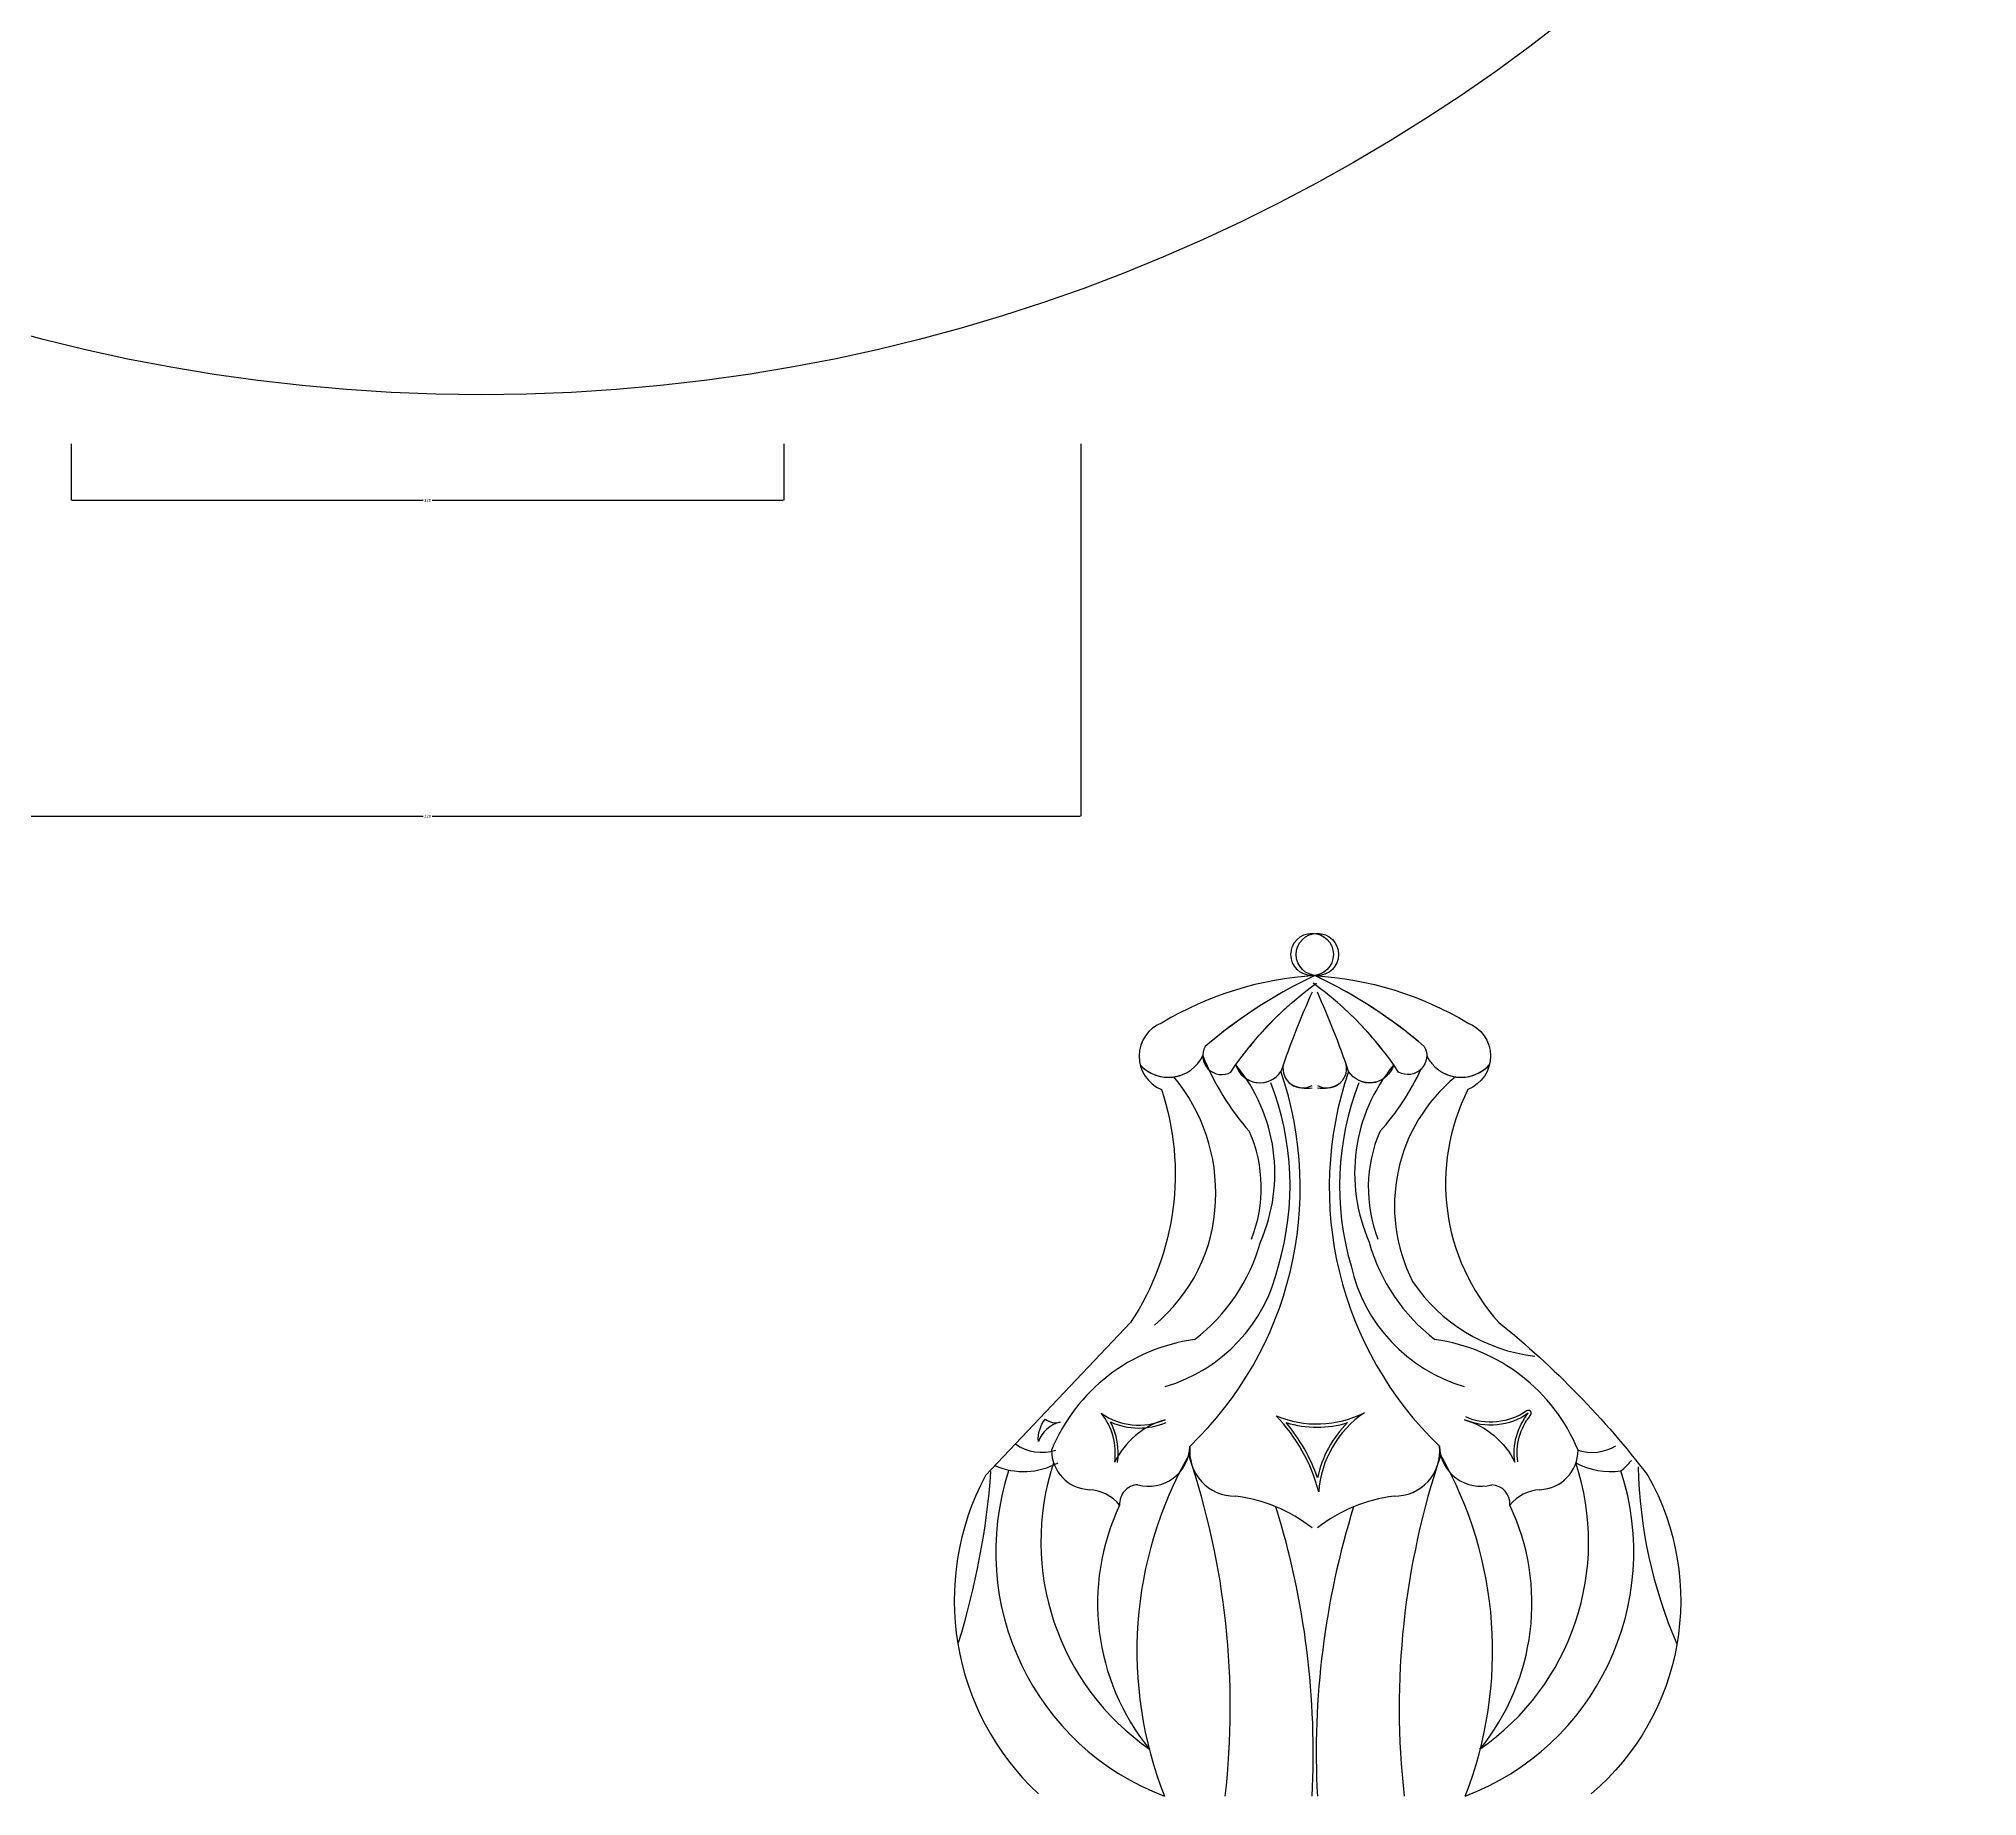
# Model space of a CAD drawing. Header units: metres. Extents: x 0 to 5136, y 0 to 4711.
# Drawn here: x 3900 to 4553, y 2990 to 3582 of the extents above; entities that cross this region are included whole.
import ezdxf

# ---------------------------------------------------------------- set-up
doc = ezdxf.new("R2010")
doc.units = ezdxf.units.M
for name, color, linetype in [('3', 3, 'Continuous'), ('4', 4, 'Continuous'), ('7', 7, 'Continuous'), ('DIM', 3, 'Continuous')]:
    doc.layers.add(name, color=color, linetype=linetype)
doc.dimstyles.get("Standard").update_dxf_attribs({"dimtxt": 2.5, "dimasz": 2.5, "dimexe": 1.25, "dimexo": 0.625, "dimtad": 1, "dimcen": 2.5, "dimazin": 3, "dimtfac": 1, "dimtmove": 0, "dimatfit": 3})

# ---------------------------------------------------------------- blocks, each defined once
blk = doc.blocks.new('*D63')
for p, q in [((3810.97, 3445.53), (3810.97, 3320.11)), ((4250.97, 3445.53), (4250.97, 3320.11)), ((3811.22, 3320.11), (4029.47, 3320.11)), ((4032.47, 3320.11), (4250.72, 3320.11))]:
    blk.add_line(p, q)
at = {"layer": 'Defpoints'}
for p in [(3810.97, 3445.53), (4250.97, 3445.53), (3810.97, 3320.11)]:
    blk.add_point(p, dxfattribs=at)
at = {"layer": 'DIM', "insert": (4030.97, 3320.11), "char_height": 1, "attachment_point": 5}
blk.add_mtext('220', dxfattribs=at)
blk = doc.blocks.new('*D64')
for p, q in [((3910.97, 3445.53), (3910.97, 3426.51)), ((4150.97, 3445.53), (4150.97, 3426.51)), ((3911.22, 3426.51), (4029.47, 3426.51)), ((4032.47, 3426.51), (4150.72, 3426.51))]:
    blk.add_line(p, q)
at = {"layer": 'Defpoints'}
for p in [(3910.97, 3445.53), (4150.97, 3445.53), (3910.97, 3426.51)]:
    blk.add_point(p, dxfattribs=at)
at = {"layer": 'DIM', "insert": (4030.97, 3426.51), "char_height": 1, "attachment_point": 5}
blk.add_mtext('120', dxfattribs=at)

msp = doc.modelspace()

# ---------------------------------------------------------------- linework, layer by layer
at = {"layer": '3'}
for points in [[(4292.86, 3242.59, 0.76), (4301.51, 3233.96, -0.09), (4330.33, 3263.89)], [(4366.64, 3242.59, -0.76), (4358, 3233.96, 0.09), (4329.17, 3263.89)], [(4303.18, 3236.4, 0.64), (4318.37, 3234.2)], [(4356.33, 3236.4, -0.64), (4341.14, 3234.2)], [(4244.01, 3116.08, 0.26), (4236.67, 3109.52, -0.19), (4239.01, 3117.08, 0.24), (4244.01, 3116.08)], [(4263.36, 3102.44, 0.16), (4260.94, 3116.13, 0.21), (4279.72, 3115.97)], [(4398.13, 3102.72, -0.21), (4402.45, 3118.41, 0.87), (4401.1, 3119.86, -0.26), (4380.58, 3117.81)]]:
    msp.add_lwpolyline(points, format="xyb", dxfattribs=at)
msp.add_lwpolyline([(4330.72, 3097.27, 0.09), (4320.15, 3115.9, 0.15), (4340.81, 3115.89, 0.15)], format="xyb", close=True, dxfattribs=at)
for centre, radius, start, end in [((4398.93, 3118.91), 162.93, 115.12, 130.62), ((4260.58, 3118.91), 162.93, 49.38, 64.88), ((4607.04, 3135.93), 304.94, 155.81, 161.2), ((4052.46, 3135.93), 304.94, 18.8, 24.19), ((4280.47, 3245.04), 12.84, 222.28, 334.43), ((4372.92, 3271.67), 87.03, 201.69, 221.59), ((4379.03, 3245.04), 12.84, 205.57, 317.72), ((4235.25, 3193.33), 61.15, 357.18, 39.64), ((4318.37, 3234.2), 0, 351.12, 154.13), ((4325.63, 3235.24), 6.61, 169.88, 299.4), ((4333.87, 3235.24), 6.61, 240.6, 10.12), ((4341.14, 3234.2), 0, 25.87, 188.88), ((4287.42, 3271.39), 86.22, 318.18, 335.04), ((4412.75, 3188.91), 56.14, 129.33, 206.95), ((4225.73, 3195.72), 95.69, 343.6, 21.2), ((4433.78, 3195.72), 95.69, 158.8, 196.4), ((4264.17, 3195.03), 47.56, 338.68, 23.36), ((4395.34, 3195.03), 47.56, 156.64, 201.32), ((4240, 3192.36), 56.36, 309.35, 357.92), ((4263.96, 3180.72), 54.89, 286.32, 347.36), ((4395.54, 3180.72), 54.89, 192.64, 253.68), ((4410.47, 3195.33), 57.42, 213.71, 263.41), ((4322.49, 3075.8), 84.97, 161.76, 235.32), ((4403.28, 3038.97), 133.43, 150.34, 201.49), ((4034.91, 3019.84), 266.39, 353.59, 18.64), ((4624.59, 3019.84), 266.39, 161.36, 186.41), ((4256.22, 3038.97), 133.43, 338.51, 29.66), ((4337.01, 3075.8), 84.97, 304.68, 18.24), ((4597.58, 3104.39), 158.93, 181.2, 203.36), ((3965.28, 3118.04), 256.1, 342.69, 355.84), ((4310.36, 3072.4), 88.04, 161.94, 249.22), ((4349.15, 3072.4), 88.04, 290.78, 18.06), ((4334.2, 3055.03), 77.58, 154.76, 219.27), ((4325.3, 3055.03), 77.58, 320.73, 25.24), ((4049.25, 3004.56), 280, 357.04, 17.24), ((4610.25, 3004.56), 280, 162.76, 182.96)]:
    msp.add_arc(centre, radius, start, end, dxfattribs=at)
at = {"layer": '4'}
for points in [[(4329.75, 3266.43, 0.12), (4278.31, 3250.59, 0.68), (4278.15, 3228.1, -0.23), (4267.73, 3149.63), (4218.87, 3098.1, 0.34), (4236.66, 2990.92), (4236.66, 2990.92)], [(4329.75, 3266.43, -0.12), (4381.2, 3250.59, -0.68), (4381.36, 3228.1, 0.31), (4391.77, 3149.63, -0.06), (4441.92, 3098.1, -0.36), (4422.85, 2990.92), (4422.85, 2990.92)]]:
    msp.add_lwpolyline(points, format="xyb", dxfattribs=at)
for centre in [(4328.87, 3273.57), (4330.63, 3273.57)]:
    msp.add_circle(centre, 7.14, dxfattribs=at)
at = {"layer": '7'}
for points in [[(4262.37, 3102.58, 0.21), (4257.83, 3119.04, 0.26), (4279.32, 3116.89)], [(4279.32, 3116.89, 0.21), (4262.37, 3102.58)], [(4331.08, 3092.59, 0.13), (4316.71, 3118.22, 0.22), (4346.48, 3119.25, 0.23), (4331.08, 3092.59)], [(4397.14, 3102.58, -0.21), (4401.67, 3119.04, -0.26), (4380.18, 3116.89)], [(4380.18, 3116.89, -0.21), (4397.14, 3102.58)]]:
    msp.add_lwpolyline(points, format="xyb", dxfattribs=at)
for centre, radius, start, end in [((4398.93, 3118.91), 162.93, 118.65, 129.69), ((4260.58, 3118.91), 162.93, 50.31, 61.35), ((4398.44, 3169.47), 116.43, 131.48, 141.83), ((4261.06, 3169.47), 116.43, 38.17, 48.52), ((4280.47, 3245.04), 12.84, 222.28, 295.47), ((4204.06, 3195.11), 120.81, 313.84, 18.88), ((4258.97, 3199.86), 57.35, 336.17, 39.58), ((4311.28, 3238.79), 8.44, 231.21, 296.3), ((4455.45, 3195.11), 120.81, 161.12, 226.16), ((4400.53, 3199.86), 57.35, 140.42, 203.83), ((4348.23, 3238.79), 8.44, 243.7, 308.79), ((4379.03, 3245.04), 12.84, 244.53, 317.72), ((4327.25, 3240.33), 11.81, 242.53, 277.89), ((4332.25, 3240.33), 11.81, 262.11, 297.47), ((4251.12, 3193.52), 62.62, 307.53, 344.41), ((4408.39, 3193.52), 62.62, 195.59, 232.47), ((4297.45, 3083.46), 60.94, 97.72, 157.62), ((4362.06, 3083.46), 60.94, 22.38, 82.28), ((4237.84, 3121.13), 15.24, 234.2, 288.23), ((4273.86, 3108.35), 13.87, 254.46, 358.41), ((4302.77, 3106.29), 15.13, 173.67, 270.96), ((4356.73, 3106.29), 15.13, 269.04, 6.33), ((4385.64, 3108.35), 13.87, 181.59, 285.54), ((4423.18, 3121.13), 15.24, 251.77, 301.46), ((4231.74, 3123.48), 24.06, 246.23, 298.75), ((4254.44, 3106.66), 13.35, 179.99, 267.69), ((4405.07, 3106.66), 13.35, 272.31, 0.01), ((4429.28, 3123.48), 24.06, 241.25, 278.53), ((4422.8, 3113.35), 16.96, 306.35, 323.2), ((4270.53, 3088.49), 6.51, 93.33, 183.33), ((4388.98, 3088.49), 6.51, 356.67, 86.67), ((4253.27, 3079.64), 13.69, 38.18, 87.35), ((4296.37, 3038.47), 53.11, 52.26, 82.8), ((4363.14, 3038.47), 53.11, 97.2, 127.74), ((4406.24, 3079.64), 13.69, 92.65, 141.82)]:
    msp.add_arc(centre, radius, start, end, dxfattribs=at)
at = {"layer": 'DIM'}
msp.add_circle((4049.03, 4052.33), 590.26, dxfattribs=at)

# ---------------------------------------------------------------- dimensions: what is measured, and where the dimension line sits
for base, p1, p2, text, picture, middle in [((3810.97, 3320.11), (3810.97, 3445.53), (4250.97, 3445.53), '220', '*D63', (4030.97, 3320.11)), ((3910.97, 3426.51), (3910.97, 3445.53), (4150.97, 3445.53), '120', '*D64', (4030.97, 3426.51))]:
    dim = msp.add_linear_dim(base=base, p1=p1, p2=p2, text=text, dimstyle='Standard', dxfattribs=at)
    dim.commit()
    dim.dimension.update_dxf_attribs({"geometry": picture, "text_midpoint": middle})

doc.saveas('drawing.dxf')
